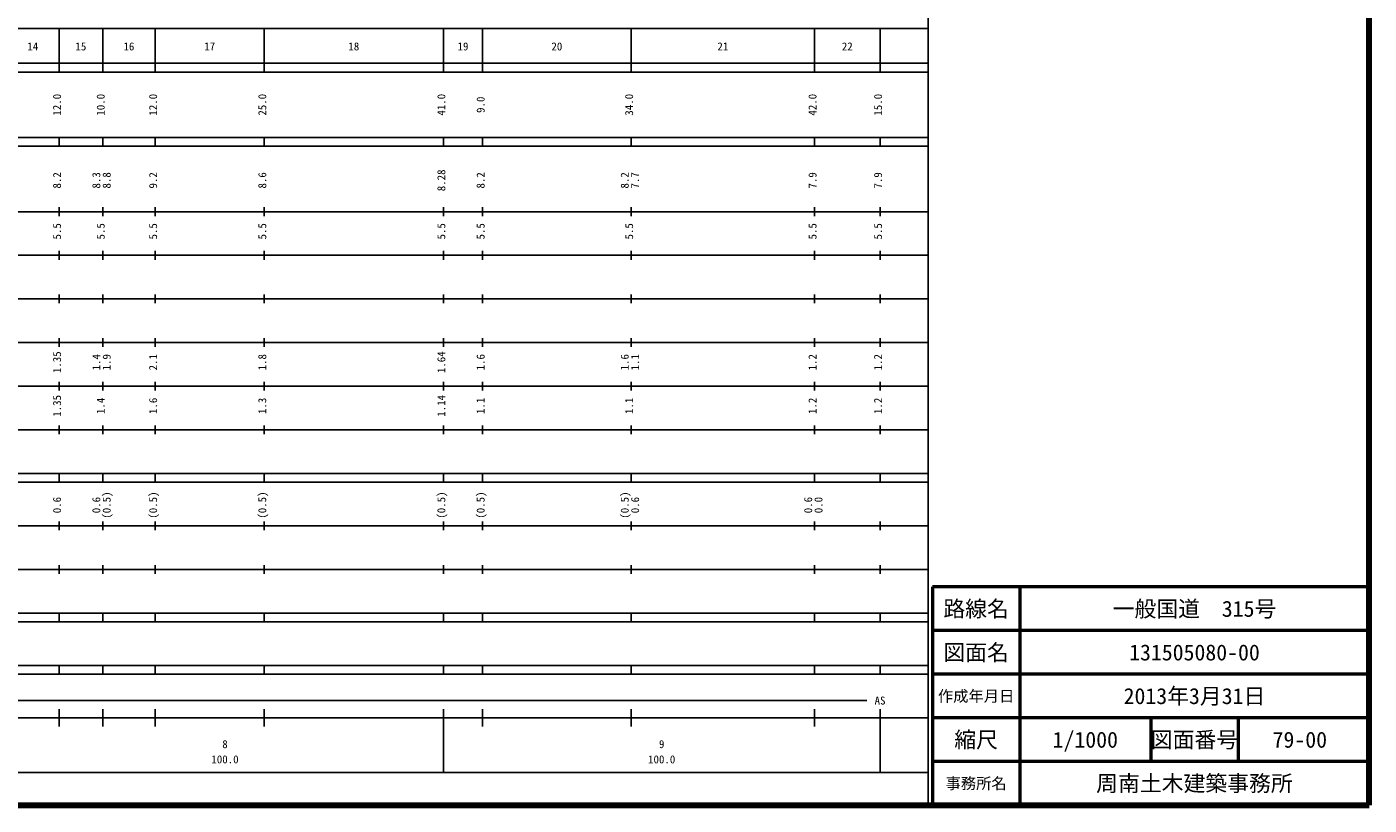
# Model space of a CAD drawing. Units: millimetres on the paper, enlarged 1000 times. Extents: x 40000 to 680000, y 20000 to 380000.
# Drawn here: x 372630 to 680000, y 20000 to 198357 of the extents above; entities that cross this region are included whole.
import ezdxf
from ezdxf.enums import TextEntityAlignment as Align

# ---------------------------------------------------------------- set-up
doc = ezdxf.new("R2010")
doc.units = ezdxf.units.MM
doc.header["$LTSCALE"] = 1000
for name, color, linetype, lineweight in [('M-TTL', 2, 'Continuous', 140), ('M-TTL-BAND', 7, 'Continuous', 25), ('M-TTL-FRAM', 2, 'Continuous', 50), ('M-TTL-LINE', 7, 'Continuous', 50)]:
    doc.layers.add(name, color=color, linetype=linetype, lineweight=lineweight)
doc.layers.add('M-TTL-TXT', color=7, linetype='Continuous')
doc.styles.add('ＭＳ ゴシック', font='')
doc.styles.get('ＭＳ ゴシック').set_extended_font_data('MS Gothic')

msp = doc.modelspace()

# ---------------------------------------------------------------- linework, layer by layer
at = {"layer": 'M-TTL'}
for p, q in [((680000, 20000), (680000, 380000)), ((40000, 20000), (680000, 20000))]:
    msp.add_line(p, q, dxfattribs=at)
at = {"layer": 'M-TTL-BAND'}
for p, q in [((579000, 20000), (579000, 370000)), ((68000, 198000), (579000, 198000)), ((380000, 188000), (380000, 198000)), ((390000, 188000), (390000, 198000)), ((402000, 188000), (402000, 198000)), ((427000, 188000), (427000, 198000)), ((468000, 188000), (468000, 198000)), ((477000, 188000), (477000, 198000)), ((511000, 188000), (511000, 198000)), ((553000, 188000), (553000, 198000)), ((568000, 188000), (568000, 198000)), ((40000, 190000), (579000, 190000)), ((40000, 188000), (579000, 188000)), ((40000, 173000), (579000, 173000)), ((380000, 171000), (380000, 173000)), ((390000, 171000), (390000, 173000)), ((402000, 171000), (402000, 173000)), ((427000, 171000), (427000, 173000)), ((468000, 171000), (468000, 173000)), ((477000, 171000), (477000, 173000)), ((511000, 171000), (511000, 173000)), ((553000, 171000), (553000, 173000)), ((568000, 171000), (568000, 173000)), ((40000, 171000), (579000, 171000)), ((380000, 155000), (380000, 157000)), ((390000, 155000), (390000, 157000)), ((402000, 155000), (402000, 157000)), ((427000, 155000), (427000, 157000)), ((468000, 155000), (468000, 157000)), ((477000, 155000), (477000, 157000)), ((511000, 155000), (511000, 157000)), ((553000, 155000), (553000, 157000)), ((568000, 155000), (568000, 157000)), ((40000, 156000), (579000, 156000)), ((46000, 146000), (579000, 146000)), ((380000, 145000), (380000, 147000)), ((390000, 145000), (390000, 147000)), ((402000, 145000), (402000, 147000)), ((427000, 145000), (427000, 147000)), ((468000, 145000), (468000, 147000)), ((477000, 145000), (477000, 147000)), ((511000, 145000), (511000, 147000)), ((553000, 145000), (553000, 147000)), ((568000, 145000), (568000, 147000)), ((52000, 136000), (579000, 136000)), ((380000, 135000), (380000, 137000)), ((390000, 135000), (390000, 137000)), ((402000, 135000), (402000, 137000)), ((427000, 135000), (427000, 137000)), ((468000, 135000), (468000, 137000)), ((477000, 135000), (477000, 137000)), ((511000, 135000), (511000, 137000)), ((553000, 135000), (553000, 137000)), ((568000, 135000), (568000, 137000)), ((380000, 125000), (380000, 127000)), ((390000, 125000), (390000, 127000)), ((402000, 125000), (402000, 127000)), ((427000, 125000), (427000, 127000)), ((468000, 125000), (468000, 127000)), ((477000, 125000), (477000, 127000)), ((511000, 125000), (511000, 127000)), ((553000, 125000), (553000, 127000)), ((568000, 125000), (568000, 127000)), ((46000, 126000), (579000, 126000)), ((380000, 115000), (380000, 117000)), ((390000, 115000), (390000, 117000)), ((402000, 115000), (402000, 117000)), ((427000, 115000), (427000, 117000)), ((468000, 115000), (468000, 117000)), ((477000, 115000), (477000, 117000)), ((511000, 115000), (511000, 117000)), ((553000, 115000), (553000, 117000)), ((568000, 115000), (568000, 117000)), ((52000, 116000), (579000, 116000)), ((46000, 106000), (579000, 106000)), ((380000, 105000), (380000, 107000)), ((390000, 105000), (390000, 107000)), ((402000, 105000), (402000, 107000)), ((427000, 105000), (427000, 107000)), ((468000, 105000), (468000, 107000)), ((477000, 105000), (477000, 107000)), ((511000, 105000), (511000, 107000)), ((553000, 105000), (553000, 107000)), ((568000, 105000), (568000, 107000)), ((40000, 96000), (579000, 96000)), ((380000, 94000), (380000, 96000)), ((390000, 94000), (390000, 96000)), ((402000, 94000), (402000, 96000)), ((427000, 94000), (427000, 96000)), ((468000, 94000), (468000, 96000)), ((477000, 94000), (477000, 96000)), ((511000, 94000), (511000, 96000)), ((553000, 94000), (553000, 96000)), ((568000, 94000), (568000, 96000)), ((40000, 94000), (579000, 94000)), ((49000, 84000), (579000, 84000)), ((380000, 83000), (380000, 85000)), ((390000, 83000), (390000, 85000)), ((402000, 83000), (402000, 85000)), ((427000, 83000), (427000, 85000)), ((468000, 83000), (468000, 85000)), ((477000, 83000), (477000, 85000)), ((511000, 83000), (511000, 85000)), ((553000, 83000), (553000, 85000)), ((568000, 83000), (568000, 85000)), ((40000, 74000), (579000, 74000)), ((380000, 73000), (380000, 75000)), ((390000, 73000), (390000, 75000)), ((402000, 73000), (402000, 75000)), ((427000, 73000), (427000, 75000)), ((468000, 73000), (468000, 75000)), ((477000, 73000), (477000, 75000)), ((511000, 73000), (511000, 75000)), ((553000, 73000), (553000, 75000)), ((568000, 73000), (568000, 75000)), ((40000, 64000), (579000, 64000)), ((40000, 62000), (579000, 62000)), ((380000, 62000), (380000, 64000)), ((390000, 62000), (390000, 64000)), ((402000, 62000), (402000, 64000)), ((427000, 62000), (427000, 64000)), ((468000, 62000), (468000, 64000)), ((477000, 62000), (477000, 64000)), ((511000, 62000), (511000, 64000)), ((553000, 62000), (553000, 64000)), ((568000, 62000), (568000, 64000)), ((40000, 52000), (579000, 52000)), ((40000, 50000), (579000, 50000)), ((380000, 50000), (380000, 52000)), ((390000, 50000), (390000, 52000)), ((402000, 50000), (402000, 52000)), ((427000, 50000), (427000, 52000)), ((468000, 50000), (468000, 52000)), ((477000, 50000), (477000, 52000)), ((511000, 50000), (511000, 52000)), ((553000, 50000), (553000, 52000)), ((568000, 50000), (568000, 52000)), ((71000, 44000), (565000, 44000)), ((40000, 40000), (579000, 40000)), ((380000, 38000), (380000, 42000)), ((390000, 38000), (390000, 42000)), ((402000, 38000), (402000, 42000)), ((427000, 38000), (427000, 42000)), ((468000, 27500), (468000, 42000)), ((477000, 38000), (477000, 42000)), ((511000, 38000), (511000, 42000)), ((553000, 38000), (553000, 42000)), ((568000, 27500), (568000, 42000)), ((68000, 27500), (579000, 27500))]:
    msp.add_line(p, q, dxfattribs=at)
at = {"layer": 'M-TTL-FRAM'}
for p, q in [((680000, 70000), (580000, 70000)), ((580000, 70000), (580000, 20000))]:
    msp.add_line(p, q, dxfattribs=at)
at = {"layer": 'M-TTL-LINE'}
for p, q in [((600000, 70000), (600000, 20000)), ((680000, 60000), (580000, 60000)), ((680000, 50000), (580000, 50000)), ((680000, 40000), (580000, 40000)), ((630000, 40000), (630000, 30000)), ((650000, 40000), (650000, 30000)), ((680000, 30000), (580000, 30000))]:
    msp.add_line(p, q, dxfattribs=at)

# ---------------------------------------------------------------- texts
at = {"layer": 'M-TTL-BAND', "style": 'ＭＳ ゴシック'}
for s, p in [('14', (374000, 192405)), ('15', (385000, 192405)), ('16', (396000, 192405)), ('17', (414500, 192405)), ('18', (447500, 192405)), ('19', (472500, 192405)), ('20', (494000, 192405)), ('21', (532000, 192405)), ('22', (560500, 192405)), ('AS', (568000, 42500)), ('8', (418000, 32523)), ('9', (518000, 32523)), ('100.0', (418000, 29033)), ('100.0', (518000, 29033))]:
    msp.add_text(s, height=1833, dxfattribs=at).set_placement(p, align=Align.BOTTOM_CENTER)
for s, p in [('12.0', (381000, 180500)), ('10.0', (391000, 180500)), ('12.0', (403000, 180500)), ('25.0', (428000, 180500)), ('41.0', (469000, 180500)), ('9.0', (478000, 180500)), ('34.0', (512000, 180500)), ('42.0', (554000, 180500)), ('15.0', (569000, 180500)), ('8.2', (381000, 163174)), ('8.3', (390000, 163174)), ('8.8', (392370, 163174)), ('9.2', (403000, 163174)), ('8.6', (428000, 163174)), ('8.28', (469000, 163174)), ('8.2', (478000, 163174)), ('8.2', (511000, 163174)), ('7.7', (513370, 163174)), ('7.9', (554000, 163174)), ('7.9', (569000, 163174)), ('5.5', (381000, 151500)), ('5.5', (391000, 151500)), ('5.5', (403000, 151500)), ('5.5', (428000, 151500)), ('5.5', (469000, 151500)), ('5.5', (478000, 151500)), ('5.5', (512000, 151500)), ('5.5', (554000, 151500)), ('5.5', (569000, 151500)), ('1.35', (381000, 121500)), ('1.4', (390000, 121500)), ('1.9', (392370, 121500)), ('2.1', (403000, 121500)), ('1.8', (428000, 121500)), ('1.64', (469000, 121500)), ('1.6', (478000, 121500)), ('1.6', (511000, 121500)), ('1.1', (513370, 121500)), ('1.2', (554000, 121500)), ('1.2', (569000, 121500)), ('1.35', (381000, 111500)), ('1.14', (469000, 111500)), ('1.4', (391000, 111500)), ('1.6', (403000, 111500)), ('1.3', (428000, 111500)), ('1.1', (478000, 111500)), ('1.1', (512000, 111500)), ('1.2', (554000, 111500)), ('1.2', (569000, 111500)), ('0.6', (381000, 88764)), ('0.6', (390000, 88764)), ('(0.5)', (392370, 88764)), ('(0.5)', (403000, 88764)), ('(0.5)', (428000, 88764)), ('(0.5)', (469000, 88764)), ('(0.5)', (478000, 88764)), ('(0.5)', (511000, 88764)), ('0.6', (513370, 88764)), ('0.6', (553000, 88764)), ('0.0', (555370, 88764))]:
    msp.add_text(s, height=1833, rotation=90, dxfattribs=at).set_placement(p, align=Align.BOTTOM_CENTER)
at = {"layer": 'M-TTL-TXT', "style": 'ＭＳ ゴシック'}
for s, height, p in [('路線名', 3666, (590000, 65000)), ('路線名', 3666, (590000, 65000)), ('一般国道\u3000315号', 3666, (640000, 65000)), ('図面名', 3666, (590000, 55000)), ('図面名', 3666, (590000, 55000)), ('131505080-00', 3666, (640000, 55000)), ('作成年月日', 2566, (590000, 45000)), ('作成年月日', 2566, (590000, 45000)), ('2013年3月31日', 3666, (640000, 45000)), ('縮尺', 3666, (590000, 35000)), ('縮尺', 3666, (590000, 35000)), ('1/1000', 3666, (615000, 35000)), ('図面番号', 3666, (640000, 35000)), ('図面番号', 3666, (640000, 35000)), ('79-00', 3666, (664125, 35000)), ('事務所名', 2566, (590000, 25000)), ('事務所名', 2566, (590000, 25000)), ('周南土木建築事務所', 3666, (640000, 25000))]:
    msp.add_text(s, height=height, dxfattribs=at).set_placement(p, align=Align.MIDDLE_CENTER)

doc.saveas('drawing.dxf')
